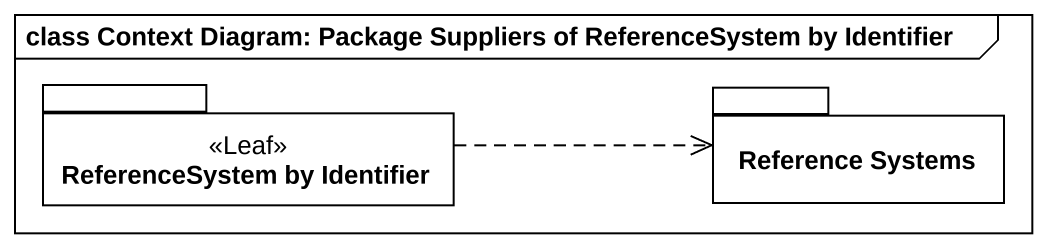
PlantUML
@startuml
mainframe class Context Diagram: Package Suppliers of ReferenceSystem by Identifier
package "ReferenceSystem by Identifier" as ReferenceSystem_by <<Leaf>> {
}
package "Reference Systems" as Reference_Systems {
}
ReferenceSystem_by .right.> Reference_Systems
@enduml
